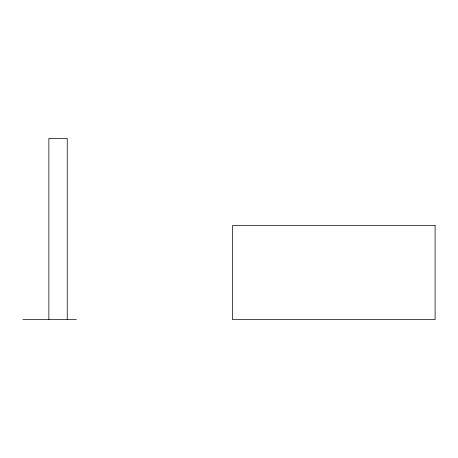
<?xml version="1.0" encoding="UTF-8"?>
<svg xmlns="http://www.w3.org/2000/svg" width="458" height="458" viewBox="0 0 458 458"><rect width="100%" height="100%" fill="white"/><g stroke="black" fill="none" stroke-linecap="round" stroke-linejoin="round"><path stroke-width="0.69" d="M22.9 319.655L76.406 319.655M67.234 319.655L67.234 138.345L48.863 138.345L48.863 319.655M435.1 225.559L232.475 225.559L232.475 319.655L435.1 319.655L435.1 225.559"/></g></svg>
